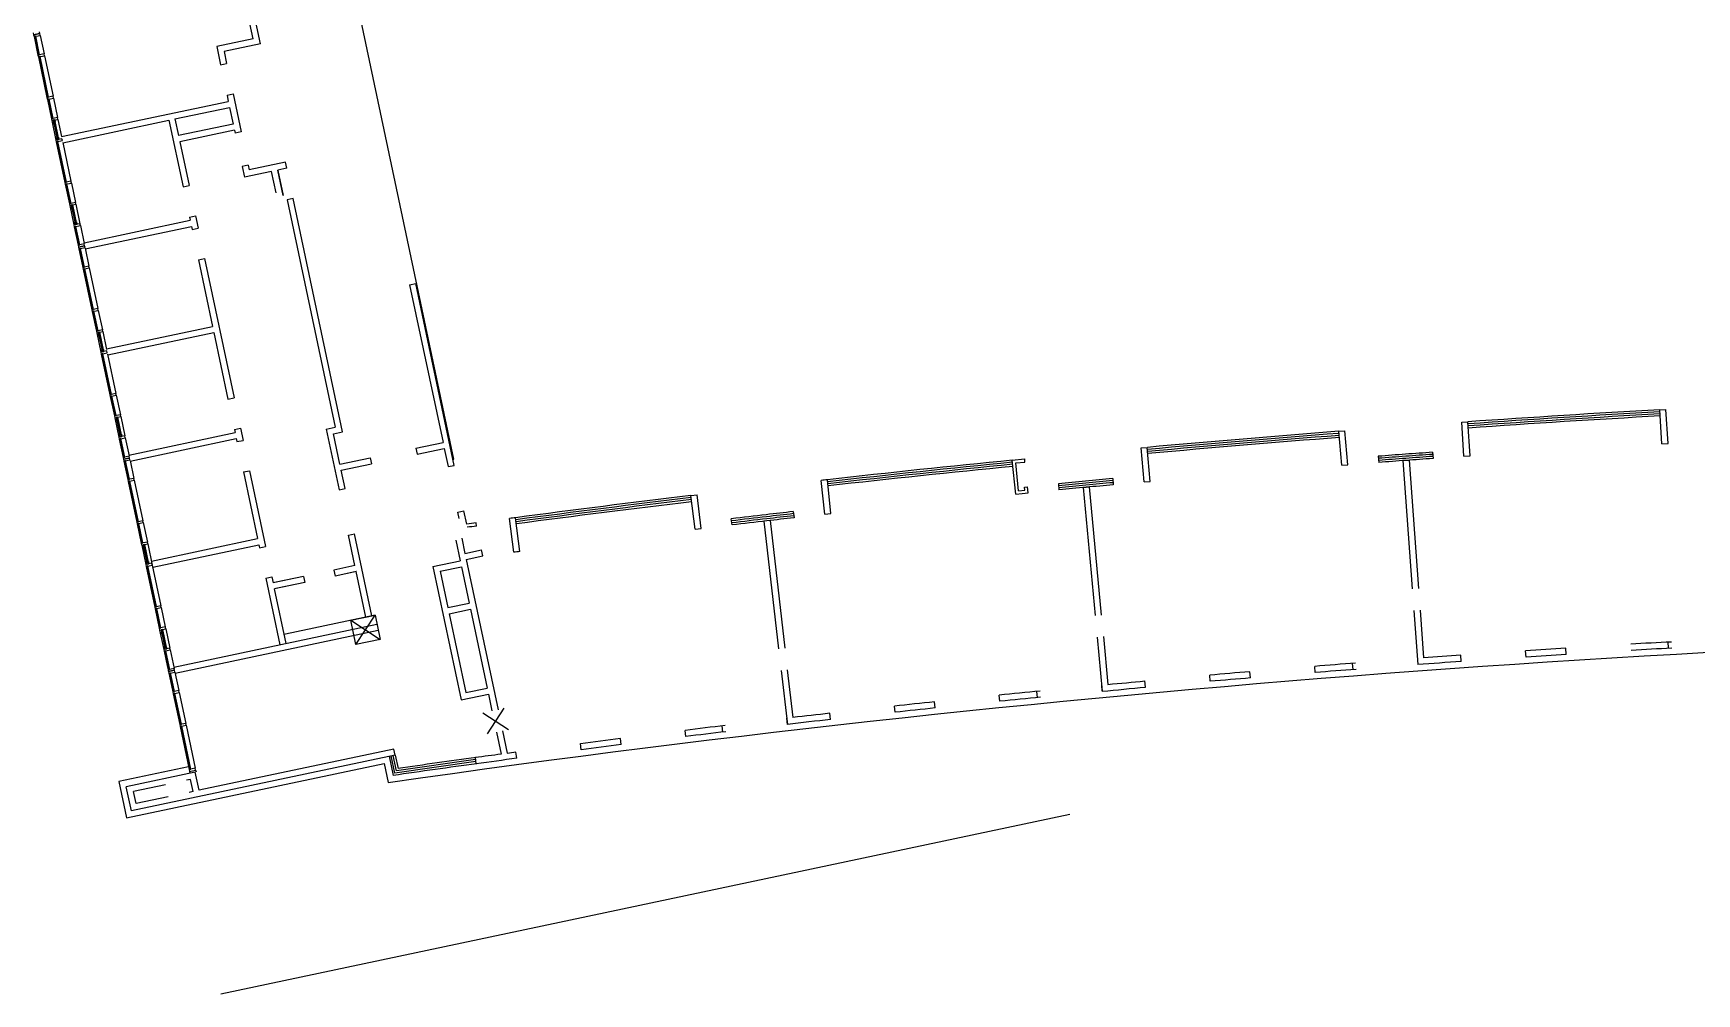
# Model space of a CAD drawing. Header units: millimetres. Extents: x -28081 to 142643, y -11740 to 128443.
# Drawn here: x -10721 to 42954, y -11740 to 19248 of the extents above; entities that cross this region are included whole.
import ezdxf

# ---------------------------------------------------------------- set-up
doc = ezdxf.new("R2010")
doc.units = ezdxf.units.MM
doc.header["$LTSCALE"] = 10
for name, color, linetype in [('A—\\M+5C3C5\\M+5B4B0', 135, 'Continuous'), ('A—\\M+5C7BD\\M+5CCE5', 7, 'Continuous'), ('E-RS-5F$0$0S-COLS-I-P', 8, 'Continuous'), ('E1-RI-5F$0$A-GLAZ', 140, 'Continuous')]:
    doc.layers.add(name, color=color, linetype=linetype)

msp = doc.modelspace()

# ---------------------------------------------------------------- linework, layer by layer
for p, q in [((-6184, -1207), (370, 180)), ((-6143, -1403), (412, -15))]:
    msp.add_line(p, q)
at = {"layer": 'A—\\M+5C3C5\\M+5B4B0'}
for p, q in [((2850, 5510), (-339, 20575)), ((-10721, 19257), (-10709, 19198)), ((-10709, 19198), (-10513, 19240)), ((-10696, 19139), (-10570, 18543)), ((-10641, 19151), (-10666, 19146)), ((-10666, 19146), (-10540, 18549)), ((-10515, 18554), (-10641, 19151)), ((-10513, 19240), (-10525, 19298)), ((-10500, 19181), (-10374, 18584)), ((-10557, 18484), (-10280, 17173)), ((-10527, 18490), (-10250, 17179)), ((-10225, 17185), (-10503, 18496)), ((-10362, 18525), (-10084, 17214)), ((-10267, 17114), (-10135, 16488)), ((-10213, 17126), (-10237, 17121)), ((-10237, 17121), (-10105, 16494)), ((-10080, 16500), (-10213, 17126)), ((-10072, 17156), (-9939, 16530)), ((-10122, 16429), (-9990, 15803)), ((-10024, 16450), (-10074, 16440)), ((-10024, 16450), (-10074, 16440)), ((-10074, 16440), (-10058, 16365)), ((-10074, 16440), (-9941, 15814)), ((-10058, 16365), (-10008, 16376)), ((-10047, 16312), (-10058, 16365)), ((-10058, 16365), (-9957, 15888)), ((-9932, 15893), (-10033, 16370)), ((-10008, 16376), (-10024, 16450)), ((-9892, 15824), (-10024, 16450)), ((-9927, 16471), (-9810, 15920)), ((-9977, 15745), (-9700, 14434)), ((-9957, 15888), (-9907, 15899)), ((-9941, 15814), (-9957, 15888)), ((-9948, 15751), (-9670, 14440)), ((-9892, 15824), (-9941, 15814)), ((-9941, 15814), (-9892, 15824)), ((-9645, 14445), (-9923, 15756)), ((-9907, 15899), (-9892, 15824)), ((-9769, 15724), (-9504, 14475)), ((-9687, 14375), (-9555, 13749)), ((-9633, 14387), (-9658, 14381)), ((-9658, 14381), (-9525, 13755)), ((-9500, 13760), (-9633, 14387)), ((-9492, 14416), (-9359, 13790)), ((-9543, 13690), (-9410, 13064)), ((-9444, 13711), (-9494, 13700)), ((-9444, 13711), (-9494, 13700)), ((-9494, 13700), (-9478, 13626)), ((-9494, 13700), (-9361, 13074)), ((-9478, 13626), (-9429, 13636)), ((-9467, 13573), (-9478, 13626)), ((-9478, 13626), (-9377, 13149)), ((-9352, 13154), (-9453, 13631)), ((-9429, 13636), (-9444, 13711)), ((-9312, 13085), (-9444, 13711)), ((-9347, 13732), (-9214, 13105)), ((-9398, 13005), (-9271, 12409)), ((-9377, 13149), (-9328, 13159)), ((-9361, 13074), (-9377, 13149)), ((-9343, 13017), (-9368, 13012)), ((-9368, 13012), (-9241, 12415)), ((-9312, 13085), (-9361, 13074)), ((-9361, 13074), (-9312, 13085)), ((-9216, 12420), (-9343, 13017)), ((-9328, 13159), (-9312, 13085)), ((-9202, 13047), (-9079, 12466)), ((-9076, 12450), (-9271, 12409)), ((-9271, 12409), (-9259, 12350)), ((-9259, 12350), (-9063, 12391)), ((-9241, 12415), (-9216, 12420)), ((-9063, 12391), (-9076, 12450)), ((-9246, 12291), (-9120, 11694)), ((-9192, 12303), (-9216, 12297)), ((-9216, 12297), (-9090, 11701)), ((-9065, 11706), (-9192, 12303)), ((-9047, 12317), (-8924, 11736)), ((-9108, 11636), (-8830, 10325)), ((-9090, 11701), (-9065, 11706)), ((-9053, 11647), (-9078, 11642)), ((-9078, 11642), (-8800, 10331)), ((-8775, 10336), (-9053, 11647)), ((-8912, 11677), (-8634, 10366)), ((-8818, 10266), (-8685, 9640)), ((-8800, 10331), (-8775, 10336)), ((-8763, 10278), (-8788, 10272)), ((-8788, 10272), (-8655, 9646)), ((-8630, 9652), (-8763, 10278)), ((-8622, 10307), (-8489, 9681)), ((-8673, 9581), (-8540, 8955)), ((-8655, 9646), (-8630, 9652)), ((-8574, 9602), (-8624, 9591)), ((-8574, 9602), (-8624, 9591)), ((-8624, 9591), (-8608, 9517)), ((-8624, 9591), (-8492, 8965)), ((-8608, 9517), (-8559, 9527)), ((-8597, 9464), (-8608, 9517)), ((-8608, 9517), (-8507, 9040)), ((-8483, 9045), (-8584, 9522)), ((-8559, 9527), (-8574, 9602)), ((-8442, 8976), (-8574, 9602)), ((-8477, 9623), (-8354, 9042)), ((-8528, 8896), (-8250, 7585)), ((-8507, 9040), (-8458, 9050)), ((-8492, 8965), (-8507, 9040)), ((-8473, 8908), (-8498, 8903)), ((-8498, 8903), (-8220, 7592)), ((-8442, 8976), (-8492, 8965)), ((-8492, 8965), (-8442, 8976)), ((-8195, 7597), (-8473, 8908)), ((-8458, 9050), (-8442, 8976)), ((-8322, 8893), (-8055, 7627)), ((-8238, 7527), (-8105, 6901)), ((-8220, 7592), (-8195, 7597)), ((-8183, 7538), (-8208, 7533)), ((-8208, 7533), (-8075, 6907)), ((-8050, 6912), (-8183, 7538)), ((-8042, 7568), (-7910, 6942)), ((-8093, 6842), (-7960, 6216)), ((-8075, 6907), (-8050, 6912)), ((-7995, 6863), (-8044, 6852)), ((-7995, 6863), (-8044, 6852)), ((-8044, 6852), (-8028, 6778)), ((-8044, 6852), (-7912, 6226)), ((-8028, 6778), (-7979, 6788)), ((-8017, 6725), (-8028, 6778)), ((-8028, 6778), (-7928, 6301)), ((-7903, 6306), (-8004, 6783)), ((-7979, 6788), (-7995, 6863)), ((-7862, 6237), (-7995, 6863)), ((-7897, 6883), (-7765, 6257)), ((-7948, 6157), (-7821, 5560)), ((-7928, 6301), (-7878, 6311)), ((-7912, 6226), (-7928, 6301)), ((-7893, 6169), (-7918, 6163)), ((-7918, 6163), (-7792, 5567)), ((-7862, 6237), (-7912, 6226)), ((-7912, 6226), (-7862, 6237)), ((-7767, 5572), (-7893, 6169)), ((-7878, 6311), (-7862, 6237)), ((-7752, 6199), (-7629, 5618)), ((-7626, 5602), (-7821, 5560)), ((-7821, 5560), (-7809, 5502)), ((-7809, 5502), (-7613, 5543)), ((-7797, 5443), (-7670, 4846)), ((-7792, 5567), (-7767, 5572)), ((-7742, 5455), (-7767, 5449)), ((-7767, 5449), (-7640, 4852)), ((-7616, 4858), (-7742, 5455)), ((-7613, 5543), (-7626, 5602)), ((-7598, 5469), (-7475, 4888)), ((2821, 5503), (2850, 5510)), ((32679, 5601), (32694, 5401)), ((34430, 5730), (34444, 5530)), ((-7640, 4852), (-7616, 4858)), ((24109, 4881), (24127, 4682)), ((-7658, 4787), (-7380, 3477)), ((-7603, 4799), (-7628, 4794)), ((-7628, 4794), (-7350, 3483)), ((-7326, 3488), (-7603, 4799)), ((-7462, 4829), (-7185, 3518)), ((22356, 4715), (22375, 4516)), ((13803, 3815), (13826, 3617)), ((-7368, 3418), (-7235, 2792)), ((-7350, 3483), (-7326, 3488)), ((-7313, 3429), (-7338, 3424)), ((-7338, 3424), (-7206, 2798)), ((-7181, 2803), (-7313, 3429)), ((-7172, 3459), (-7040, 2833)), ((11826, 3384), (11802, 3583)), ((-7223, 2733), (-7090, 2107)), ((-7206, 2798), (-7181, 2803)), ((-7125, 2754), (-7174, 2743)), ((-7125, 2754), (-7174, 2743)), ((-7174, 2743), (-7159, 2669)), ((-7174, 2743), (-7042, 2117)), ((-7109, 2679), (-7125, 2754)), ((-6992, 2128), (-7125, 2754)), ((-7027, 2774), (-6882, 2090)), ((-7159, 2669), (-7109, 2679)), ((-7147, 2616), (-7159, 2669)), ((-7159, 2669), (-7058, 2192)), ((-7033, 2197), (-7134, 2674)), ((-7058, 2192), (-7008, 2202)), ((-7042, 2117), (-7058, 2192)), ((-7008, 2202), (-6992, 2128)), ((-7078, 2048), (-6800, 737)), ((-7023, 2060), (-7048, 2054)), ((-7048, 2054), (-6771, 744)), ((-6992, 2128), (-7042, 2117)), ((-7042, 2117), (-6992, 2128)), ((-6746, 749), (-7023, 2060)), ((-6882, 2090), (-6605, 779)), ((-6788, 679), (-6656, 52)), ((-6771, 744), (-6746, 749)), ((-6733, 690), (-6758, 685)), ((-6758, 685), (-6626, 59)), ((-6601, 64), (-6733, 690)), ((-6592, 720), (-6460, 94)), ((-6626, 59), (-6601, 64)), ((-6545, 14), (-6595, 4)), ((-6545, 14), (-6595, 4)), ((-6595, 4), (-6579, -71)), ((-6595, 4), (-6462, -622)), ((-6529, -60), (-6545, 14)), ((-6412, -612), (-6545, 14)), ((-6447, 35), (-6315, -591)), ((-6643, -6), (-6511, -632)), ((-6579, -71), (-6529, -60)), ((-6568, -124), (-6579, -71)), ((-6579, -71), (-6478, -548)), ((-6453, -542), (-6554, -65)), ((-6498, -691), (-6390, -1200)), ((-6478, -548), (-6428, -537)), ((-6462, -622), (-6478, -548)), ((-6443, -680), (-6468, -685)), ((-6468, -685), (-6361, -1194)), ((-6412, -612), (-6462, -622)), ((-6462, -622), (-6412, -612)), ((-6336, -1188), (-6443, -680)), ((-6428, -537), (-6412, -612)), ((-6302, -650), (-6176, -1246)), ((-6390, -1200), (-6372, -1288)), ((-6176, -1246), (-6372, -1288)), ((-6372, -1288), (-6367, -1308)), ((-6367, -1309), (-6359, -1347)), ((-6361, -1194), (-6342, -1282)), ((-6359, -1347), (-6164, -1305)), ((-6347, -1405), (-6328, -1493)), ((-6342, -1282), (-6317, -1276)), ((-6317, -1276), (-6336, -1188)), ((-6328, -1493), (-6221, -2002)), ((-6292, -1394), (-6317, -1399)), ((-6317, -1400), (-6298, -1487)), ((-6298, -1487), (-6191, -1996)), ((-6274, -1482), (-6292, -1394)), ((-6166, -1990), (-6274, -1482)), ((-6164, -1305), (-6176, -1246)), ((-6151, -1364), (-6025, -1961)), ((-6208, -2061), (-5997, -3059)), ((-6191, -1996), (-6166, -1990)), ((-6153, -2049), (-6178, -2054)), ((-6178, -2054), (-5967, -3052)), ((-5942, -3047), (-6153, -2049)), ((-6012, -2019), (-5801, -3017)), ((-5984, -3117), (-5690, -4507)), ((-5967, -3052), (-5942, -3047)), ((-5930, -3106), (-5955, -3111)), ((-5955, -3111), (-5660, -4501)), ((-5635, -4496), (-5930, -3106)), ((-5789, -3076), (-5495, -4466)), ((761, -4081), (892, -4697)), ((944, -4622), (827, -4068)), ((996, -4547), (892, -4054)), ((3562, -4252), (944, -4622)), ((957, -4040), (1049, -4473)), ((3553, -4186), (996, -4547)), ((3571, -4322), (3545, -4124)), ((-5709, -4421), (-7959, -4894)), ((-7716, -6070), (606, -4315)), ((-5495, -4466), (-5690, -4507)), ((-5690, -4507), (-5678, -4566)), ((-5678, -4566), (-5482, -4525)), ((-5678, -4566), (-5666, -4624)), ((-5660, -4501), (-5635, -4496)), ((-5482, -4525), (-5495, -4466)), ((-5482, -4525), (-5470, -4583)), ((606, -4315), (735, -4922)), ((-7959, -4894), (-7716, -6070))]:
    msp.add_line(p, q, dxfattribs=at)
at = {"layer": 'A—\\M+5C3C5\\M+5B4B0', "extrusion": (7.74398e-26, 8.19673e-27, -1)}
for p, q in [((-10513, 19240), (-10709, 19198)), ((-10709, 19198), (-10696, 19139)), ((-10696, 19139), (-10500, 19181)), ((-10500, 19181), (-10513, 19240)), ((-10374, 18584), (-10570, 18543)), ((-10570, 18543), (-10557, 18484)), ((-10557, 18484), (-10362, 18525)), ((-10362, 18525), (-10374, 18584)), ((-10084, 17214), (-10280, 17173)), ((-10072, 17156), (-10084, 17214)), ((-10280, 17173), (-10267, 17114)), ((-10267, 17114), (-10072, 17156)), ((-9939, 16530), (-10135, 16488)), ((-10135, 16488), (-10122, 16429)), ((-10122, 16429), (-9927, 16471)), ((-9927, 16471), (-9939, 16530)), ((-9794, 15845), (-9990, 15803)), ((-9990, 15803), (-9977, 15745)), ((-9977, 15745), (-9782, 15786)), ((-9782, 15786), (-9794, 15845)), ((-9504, 14475), (-9700, 14434)), ((-9700, 14434), (-9687, 14375)), ((-9687, 14375), (-9492, 14416)), ((-9492, 14416), (-9504, 14475)), ((-9359, 13790), (-9555, 13749)), ((-9555, 13749), (-9543, 13690)), ((-9543, 13690), (-9347, 13732)), ((-9347, 13732), (-9359, 13790)), ((-9214, 13105), (-9410, 13064)), ((-9410, 13064), (-9398, 13005)), ((-9398, 13005), (-9202, 13047)), ((-9202, 13047), (-9214, 13105)), ((-9063, 12391), (-9259, 12350)), ((-9259, 12350), (-9246, 12291)), ((-9051, 12333), (-9063, 12391)), ((-9246, 12291), (-9051, 12333)), ((-8924, 11736), (-9120, 11694)), ((-9120, 11694), (-9108, 11636)), ((-9108, 11636), (-8912, 11677)), ((-8912, 11677), (-8924, 11736)), ((-8634, 10366), (-8830, 10325)), ((-8830, 10325), (-8818, 10266)), ((-8818, 10266), (-8622, 10307)), ((-8622, 10307), (-8634, 10366)), ((-8489, 9681), (-8685, 9640)), ((-8477, 9623), (-8489, 9681)), ((-8685, 9640), (-8673, 9581)), ((-8673, 9581), (-8477, 9623)), ((-8344, 8997), (-8540, 8955)), ((-8540, 8955), (-8528, 8896)), ((-8528, 8896), (-8332, 8938)), ((-8332, 8938), (-8344, 8997)), ((-8055, 7627), (-8250, 7585)), ((-8250, 7585), (-8238, 7527)), ((-8238, 7527), (-8042, 7568)), ((-8042, 7568), (-8055, 7627)), ((-7910, 6942), (-8105, 6901)), ((-8105, 6901), (-8093, 6842)), ((-8093, 6842), (-7897, 6883)), ((-7897, 6883), (-7910, 6942)), ((-7765, 6257), (-7960, 6216)), ((-7960, 6216), (-7948, 6157)), ((-7948, 6157), (-7752, 6199)), ((-7752, 6199), (-7765, 6257)), ((-7613, 5543), (-7809, 5502)), ((-7809, 5502), (-7797, 5443)), ((-7797, 5443), (-7601, 5484)), ((-7601, 5484), (-7613, 5543)), ((-7475, 4888), (-7670, 4846)), ((-7670, 4846), (-7658, 4787)), ((-7462, 4829), (-7475, 4888)), ((-7658, 4787), (-7462, 4829)), ((-7185, 3518), (-7380, 3477)), ((-7380, 3477), (-7368, 3418)), ((-7368, 3418), (-7172, 3459)), ((-7172, 3459), (-7185, 3518)), ((-7040, 2833), (-7235, 2792)), ((-7235, 2792), (-7223, 2733)), ((-7223, 2733), (-7027, 2774)), ((-7027, 2774), (-7040, 2833)), ((-6895, 2148), (-7090, 2107)), ((-6882, 2090), (-6895, 2148)), ((-7090, 2107), (-7078, 2048)), ((-7078, 2048), (-6882, 2090)), ((-6605, 779), (-6800, 737)), ((-6800, 737), (-6788, 679)), ((-6788, 679), (-6592, 720)), ((-6592, 720), (-6605, 779)), ((-6460, 94), (-6656, 52)), ((-6656, 52), (-6643, -6)), ((-6643, -6), (-6447, 35)), ((-6447, 35), (-6460, 94)), ((-6315, -591), (-6511, -632)), ((-6511, -632), (-6498, -691)), ((-6498, -691), (-6302, -650)), ((-6302, -650), (-6315, -591)), ((-6164, -1305), (-6359, -1347)), ((-6359, -1347), (-6347, -1405)), ((-6347, -1405), (-6151, -1364)), ((-6151, -1364), (-6164, -1305)), ((-6025, -1961), (-6221, -2002)), ((-6221, -2002), (-6208, -2061)), ((-6208, -2061), (-6012, -2019)), ((-6012, -2019), (-6025, -1961)), ((-5801, -3017), (-5997, -3059)), ((-5997, -3059), (-5984, -3117)), ((-5984, -3117), (-5789, -3076)), ((-5789, -3076), (-5801, -3017))]:
    msp.add_line(p, q, dxfattribs=at)
at = {"layer": 'A—\\M+5C3C5\\M+5B4B0'}
msp.add_lwpolyline([(606, -4315), (735, -4922, -0.034352), (67351, -11), (67609, 2895), (67409, 2912)], format="xyb", dxfattribs=at)
for centre, radius, start, end in [((69776, -487205), 495100, 93.24401, 93.96152), ((69776, -487205), 495033, 93.24397, 93.96157), ((69776, -487205), 494967, 93.24392, 93.96162), ((69776, -487205), 494900, 93.24388, 93.96167), ((69776, -487205), 495100, 94.44497, 95.16247), ((69776, -487205), 495033, 94.4449, 95.1625), ((69776, -487205), 494967, 94.44483, 95.16253), ((69776, -487205), 494900, 94.44476, 95.16256), ((69776, -487205), 495100, 95.669, 96.36336), ((69776, -487205), 495033, 95.66896, 96.36341), ((69776, -487205), 494200, 94.20281, 94.30488), ((69776, -487205), 494133, 94.20281, 94.30488), ((69776, -487205), 494067, 94.20281, 94.30488), ((69776, -487205), 494000, 94.20281, 94.30488), ((69776, -487205), 494200, 94.10136, 94.20281), ((69776, -487205), 494133, 94.10136, 94.20281), ((69776, -487205), 494067, 94.10136, 94.20281), ((69776, -487205), 494000, 94.10136, 94.20281), ((69776, -487205), 494967, 95.66892, 96.36346), ((69776, -487205), 494900, 95.66888, 96.36352), ((69776, -487205), 494200, 95.30199, 95.404), ((69775, -487205), 495100, 96.87632, 97.53592), ((69776, -487205), 494200, 95.404, 95.5061), ((69776, -487205), 494133, 95.404, 95.5061), ((69776, -487205), 494067, 95.404, 95.5061), ((69776, -487205), 494000, 95.404, 95.5061), ((69776, -487205), 494133, 95.30199, 95.404), ((69776, -487205), 494067, 95.30199, 95.404), ((69776, -487205), 494000, 95.30199, 95.404), ((69775, -487205), 495033, 96.87628, 97.53597), ((69775, -487205), 494967, 96.87624, 97.53602), ((69775, -487205), 494900, 96.87621, 97.53607), ((69776, -487205), 494200, 96.5032, 96.60521), ((69776, -487205), 494200, 96.60521, 96.73671), ((69776, -487205), 494133, 96.60521, 96.73671), ((69776, -487205), 494067, 96.60521, 96.73672), ((69776, -487205), 494000, 96.60521, 96.73672), ((69776, -487205), 494133, 96.5032, 96.60521), ((69776, -487205), 494067, 96.5032, 96.60521), ((69776, -487205), 494000, 96.5032, 96.60521), ((69738, -486690), 487085, 97.80798, 98.10691), ((69738, -486690), 486885, 97.80811, 98.12891)]:
    msp.add_arc(centre, radius, start, end, dxfattribs=at)
at = {"layer": 'A—\\M+5C7BD\\M+5CCE5'}
for p, q in [((-3627, 19065), (-4952, 25321)), ((-3390, 18911), (-4798, 25558)), ((-3627, 19065), (-4801, 18816)), ((-4801, 18816), (-4677, 18226)), ((-3390, 18911), (-4564, 18662)), ((-4677, 18226), (-4481, 18268)), ((-4564, 18662), (-4481, 18268)), ((-4469, 17248), (-4274, 17289)), ((-4469, 17248), (-4428, 17052)), ((-4274, 17289), (-4015, 16066)), ((-9809, 15913), (-4428, 17052)), ((-6148, 16484), (-4387, 16857)), ((-4387, 16857), (-4273, 16318)), ((-9767, 15718), (-6343, 16442)), ((-6343, 16442), (-5888, 14290)), ((-6148, 16484), (-6034, 15946)), ((-4273, 16319), (-6034, 15946)), ((-4231, 16123), (-5992, 15750)), ((-4231, 16123), (-4211, 16025)), ((-5992, 15750), (-5692, 14332)), ((-4015, 16066), (-4211, 16025)), ((-2582, 15092), (-3756, 14844)), ((-2541, 14896), (-2582, 15092)), ((-3787, 14990), (-3983, 14949)), ((-3983, 14949), (-3910, 14606)), ((-3030, 14793), (-3910, 14606)), ((-3787, 14990), (-3756, 14844)), ((-2882, 14096), (-3030, 14793)), ((-2541, 14896), (-2834, 14834)), ((-2661, 14017), (-2834, 14834)), ((-2832, 14822), (-2661, 14017)), ((-5888, 14290), (-5692, 14332)), ((-2333, 13918), (-2529, 13877)), ((-2529, 13877), (-976, 6539)), ((-739, 6385), (-2333, 13918)), ((-9084, 12489), (-5660, 13214)), ((-9042, 12293), (-5618, 13018)), ((-5680, 13312), (-5485, 13353)), ((-5680, 13312), (-5660, 13214)), ((-5618, 13018), (-5598, 12920)), ((-5598, 12920), (-5402, 12962)), ((-5485, 13353), (-5402, 12962)), ((-5391, 11942), (-5195, 11984)), ((-5391, 11942), (-4935, 9790)), ((-5195, 11984), (-4242, 7483)), ((1424, 11136), (2501, 6049)), ((2862, 5307), (1619, 11177)), ((-8359, 9065), (-4935, 9790)), ((-8318, 8869), (-4893, 9594)), ((-4893, 9594), (-4438, 7442)), ((-4438, 7442), (-4242, 7483)), ((41759, 7102), (41958, 7113)), ((41827, 6004), (41759, 7102)), ((42027, 6015), (41958, 7113)), ((-4231, 6464), (-4035, 6505)), ((-4231, 6464), (-4210, 6366)), ((-4035, 6505), (-3952, 6114)), ((-1269, 6477), (-976, 6539)), ((-1269, 6477), (-855, 4521)), ((35371, 6698), (35571, 6712)), ((35440, 5600), (35371, 6698)), ((35640, 5614), (35571, 6712)), ((-7634, 5641), (-4210, 6366)), ((-7593, 5445), (-4169, 6170)), ((-4169, 6170), (-4148, 6072)), ((-4148, 6072), (-3952, 6114)), ((-1032, 6323), (-739, 6385)), ((-825, 5345), (-1032, 6323)), ((1620, 5862), (2501, 6049)), ((31405, 6406), (31604, 6421)), ((31500, 5310), (31405, 6406)), ((31699, 5326), (31604, 6421)), ((41827, 6004), (42027, 6015)), ((-825, 5345), (153, 5552)), ((153, 5552), (194, 5356)), ((1620, 5862), (1662, 5667)), ((1662, 5667), (2542, 5853)), ((2542, 5853), (2666, 5266)), ((20869, 5474), (21267, 5513)), ((20984, 4379), (20869, 5474)), ((20979, 5384), (21277, 5414)), ((21073, 4489), (20979, 5384)), ((21278, 5414), (21269, 5513)), ((25027, 5869), (25226, 5887)), ((25122, 4773), (25027, 5869)), ((25322, 4791), (25226, 5887)), ((33472, 5459), (33776, 1321)), ((33672, 5474), (33976, 1336)), ((35440, 5600), (35640, 5614)), ((-3941, 5094), (-3745, 5135)), ((-3941, 5094), (-3485, 2942)), ((-3745, 5135), (-3227, 2690)), ((-786, 5148), (194, 5356)), ((-662, 4561), (-786, 5148)), ((2666, 5266), (2862, 5307)), ((15017, 3751), (14902, 4845)), ((31500, 5310), (31699, 5326)), ((-855, 4521), (-662, 4561)), ((10499, 4335), (10697, 4359)), ((10636, 3243), (10499, 4334)), ((10834, 3267), (10697, 4359)), ((14818, 3729), (14703, 4823)), ((20984, 4379), (21183, 4398)), ((21073, 4489), (21272, 4509)), ((21183, 4399), (21382, 4419)), ((21261, 4608), (21361, 4618)), ((21272, 4509), (21261, 4608)), ((21382, 4419), (21361, 4618)), ((23152, 4590), (23543, 460)), ((23351, 4609), (23742, 478)), ((25122, 4773), (25322, 4791)), ((2977, 3799), (3173, 3840)), ((3020, 3595), (2977, 3799)), ((3264, 3407), (3173, 3840)), ((3584, 3350), (3570, 3449)), ((4783, 2501), (4646, 3593)), ((4981, 2527), (4844, 3619)), ((10636, 3243), (10834, 3267)), ((12852, 3505), (13330, -617)), ((13051, 3528), (13529, -594)), ((14817, 3729), (15017, 3751)), ((14818, 3729), (15017, 3751)), ((-6909, 2217), (-3485, 2942)), ((-6868, 2021), (-3444, 2746)), ((-3444, 2746), (-3423, 2648)), ((-3423, 2648), (-3227, 2690)), ((-546, 3053), (-351, 3094)), ((-340, 2074), (-546, 3053)), ((208, 452), (-351, 3094)), ((2914, 2891), (3054, 2230)), ((3104, 2961), (3208, 2467)), ((2173, 2044), (3054, 2230)), ((3208, 2467), (3746, 2581)), ((3250, 2272), (3788, 2386)), ((3250, 2272), (4277, -2583)), ((3788, 2386), (3746, 2581)), ((-3216, 1670), (-3020, 1711)), ((-3216, 1670), (-2760, -483)), ((-3020, 1711), (-2979, 1516)), ((-2000, 1723), (-2980, 1515)), ((-2000, 1723), (-2935, 1525)), ((-2000, 1723), (-1959, 1527)), ((-340, 2074), (-1022, 1930)), ((-1022, 1930), (-981, 1734)), ((-296, 1879), (-981, 1734)), ((-299, 1879), (-981, 1734)), ((11, 411), (-299, 1879)), ((2173, 2044), (3085, -2261)), ((2411, 1890), (3095, 2035)), ((2411, 1890), (2659, 716)), ((3095, 2035), (3344, 861)), ((-1959, 1527), (-2937, 1320)), ((-2565, -441), (-2937, 1320)), ((-1959, 1527), (-2892, 1329)), ((2659, 716), (3344, 861)), ((2700, 520), (3385, 665)), ((3385, 665), (3924, -1879)), ((33828, 622), (33956, -1122)), ((34027, 636), (34140, -908)), ((308, 473), (-2583, -139)), ((2700, 520), (3239, -2023)), ((-2583, -139), (-2626, -148)), ((23609, -239), (23774, -1979)), ((23808, -220), (23954, -1762)), ((42047, -586), (42036, -386)), ((35352, -1021), (35337, -821)), ((37447, -877), (37433, -678)), ((38743, -795), (38730, -593)), ((13411, -1314), (13612, -3051)), ((13609, -1291), (13787, -2829)), ((27259, -1661), (27240, -1463)), ((28552, -1553), (28535, -1351)), ((30647, -1377), (30628, -1178)), ((31863, -1283), (31847, -1084)), ((3085, -2261), (3965, -2074)), ((3239, -2023), (3924, -1879)), ((3965, -2074), (4079, -2612)), ((20471, -2304), (20448, -2105)), ((21684, -2182), (21665, -1987)), ((23774, -1979), (23755, -1780)), ((25166, -1848), (25148, -1648)), ((17090, -2660), (17067, -2461)), ((18383, -2521), (18360, -2322)), ((11526, -3296), (11503, -3098)), ((13612, -3050), (13589, -2851)), ((15003, -2891), (14980, -2693)), ((4224, -3297), (4375, -4011)), ((4420, -3256), (4574, -3984)), ((6962, -3869), (6936, -3672)), ((8251, -3703), (8228, -3504)), ((10335, -3442), (10312, -3244)), ((957, -4040), (-7554, -5842)), ((957, -4040), (-7554, -5842)), ((916, -3845), (-5370, -5175)), ((916, -3845), (-5370, -5175)), ((957, -4040), (916, -3845)), ((957, -4040), (916, -3845)), ((3571, -4322), (3545, -4124)), ((4880, -4144), (4854, -3946)), ((-5494, -4588), (-7720, -5060)), ((-5494, -4588), (-7720, -5060)), ((-5648, -4826), (-5774, -4852)), ((-5648, -4826), (-5774, -4852)), ((-5566, -5217), (-5648, -4826)), ((-5566, -5217), (-5648, -4826)), ((-5370, -5175), (-5494, -4588)), ((-5370, -5175), (-5494, -4588)), ((-7554, -5842), (-7720, -5060)), ((-7554, -5842), (-7720, -5060)), ((-6452, -4996), (-7483, -5214)), ((-6452, -4996), (-7483, -5214)), ((-7400, -5605), (-7483, -5214)), ((-7400, -5605), (-7483, -5214)), ((-5566, -5217), (-5691, -5243)), ((-5566, -5217), (-5691, -5243)), ((-6369, -5387), (-7400, -5605)), ((-6369, -5387), (-7400, -5605))]:
    msp.add_line(p, q, dxfattribs=at)
for points in [[(1424, 11136), (1619, 11177)], [(33472, 5459), (33672, 5474)], [(23152, 4590), (23351, 4609)], [(13051, 3528), (12852, 3505)]]:
    msp.add_lwpolyline(points, dxfattribs=at)
at = {"layer": 'A—\\M+5C7BD\\M+5CCE5', "color": 18}
msp.add_lwpolyline([(-4670, -11740), (22723, -5942)], dxfattribs=at)
at = {"layer": 'A—\\M+5C7BD\\M+5CCE5'}
for centre, radius, start, end in [((69776, -487205), 495100, 96.36336, 96.38651), ((69775, -487205), 495100, 97.68464, 97.72036), ((69775, -487205), 495000, 97.68464, 97.72032), ((69775, -487205), 495100, 97.53592, 97.55906), ((69775, -487205), 494000, 97.53677, 97.55996), ((45932, -81780), 81476, 92.67114, 93.59322), ((69738, -486690), 486885, 94.04981, 94.21456), ((69738, -486690), 487085, 94.04987, 94.19103), ((69738, -486690), 487085, 93.64992, 93.80285), ((45357, -116148), 115542, 93.28188, 93.92561), ((45916, -81468), 80964, 92.66874, 93.59433), ((69738, -486690), 487085, 94.85242, 95.00535), ((40686, -154012), 152942, 94.55035, 95.03665), ((37271, -80251), 79352, 93.8469, 94.80184), ((37249, -79948), 78848, 93.84438, 94.803), ((28844, -81825), 80160, 95.0668, 96.01168), ((-18614, 453747), 457693, 275.31383, 275.48894), ((-7824, 340261), 343495, 275.30819, 275.5083), ((69738, -486690), 487085, 96.05487, 96.20779), ((69738, -486690), 486885, 96.05464, 96.20763), ((69677, -486091), 486283, 95.65219, 95.80755), ((69738, -486690), 487085, 96.85476, 97.00768), ((66683, -460194), 460213, 96.44765, 96.62194), ((69738, -486690), 487085, 96.45482, 96.59597), ((29545, -172632), 170465, 97.1837, 97.62181), ((69738, -486690), 486885, 97.25498, 97.40798), ((69738, -486690), 486885, 96.85486, 97.00785), ((69738, -486690), 487085, 97.71186, 97.81036), ((69738, -486690), 486885, 97.65513, 97.8105), ((27582, -173159), 170732, 97.65006, 97.7448)]:
    msp.add_arc(centre, radius, start, end, dxfattribs=at)
at = {"layer": 'Defpoints'}
for p, q in [((-474, 308), (474, -309)), ((-309, -475), (308, 474)), ((3786, -2674), (4615, -3214)), ((3931, -3359), (4470, -2529))]:
    msp.add_line(p, q, dxfattribs=at)
at = {"layer": 'E-RS-5F$0$0S-COLS-I-P', "color": 9}
msp.add_lwpolyline([(-474, 308), (308, 474), (474, -309), (-309, -475)], close=True, dxfattribs=at)
at = {"layer": 'E1-RI-5F$0$A-GLAZ'}
for p, q in [((-10540, 18549), (-10515, 18554)), ((-10503, 18496), (-10527, 18490)), ((-10250, 17179), (-10225, 17185)), ((-10105, 16494), (-10080, 16500)), ((-9923, 15756), (-9948, 15751)), ((-9670, 14440), (-9645, 14445)), ((-9525, 13755), (-9500, 13760))]:
    msp.add_line(p, q, dxfattribs=at)

doc.saveas('drawing.dxf')
